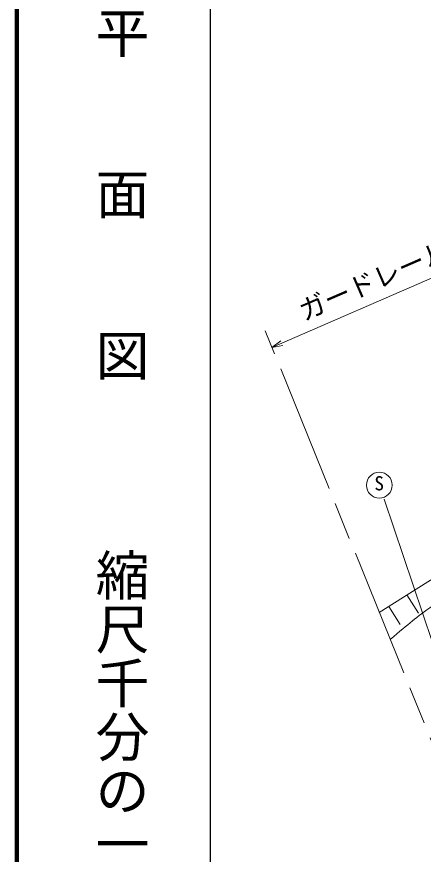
# Model space of a CAD drawing. Units: millimetres, scale not verified. Extents: x 40000 to 680000, y 20000 to 380000.
# Drawn here: x 40000 to 77820, y 262554 to 340435 of the extents above; entities that cross this region are included whole.
import ezdxf
from ezdxf.enums import TextEntityAlignment as Align

# ---------------------------------------------------------------- set-up
doc = ezdxf.new("R2010")
doc.units = ezdxf.units.MM
doc.header["$LTSCALE"] = 1000
doc.linetypes.add('CHAIN', pattern=[18.5, 12, -1.5, 3.5, -1.5])
for name, color, linetype, lineweight in [('M-BGD', 7, 'Continuous', 13), ('M-BMK', 2, 'CHAIN', 13), ('M-STR-HTXT', 7, 'Continuous', 13), ('M-TTL', 2, 'Continuous', 140), ('M-TTL-BAND', 7, 'Continuous', 25)]:
    doc.layers.add(name, color=color, linetype=linetype, lineweight=lineweight)
doc.styles.add('@ＭＳ ゴシック', font='')
doc.styles.add('ＭＳ ゴシック', font='')
doc.styles.get('@ＭＳ ゴシック').set_extended_font_data('@MS Gothic')
doc.styles.get('ＭＳ ゴシック').set_extended_font_data('MS Gothic')

msp = doc.modelspace()

# ---------------------------------------------------------------- linework, layer by layer
at = {"layer": 'M-BGD'}
for p, q in [((81196, 274743), (74175, 295587)), ((76302, 286663), (77368, 284971)), ((74610, 285596), (75677, 283904))]:
    msp.add_line(p, q, dxfattribs=at)
msp.add_lwpolyline([(73732, 285042), (92405, 296818), (100522, 301495), (106822, 304254)], dxfattribs=at)
msp.add_circle((73732, 296873), 1200, dxfattribs=at)
msp.add_open_spline([(74755, 282519), (76550, 284077), (77110, 284523), (78714, 285684), (80897, 287264), (82277, 287919), (84602, 289282), (86733, 290531), (87876, 291334), (90109, 292390), (91413, 293007), (92269, 293075), (93543, 293753), (94717, 294377), (95247, 294936), (96324, 295716), (97742, 296743), (98456, 297431), (99922, 298387), (101409, 299357), (102227, 299952), (103848, 300677), (105520, 301425), (106239, 301593), (108318, 302095)], degree=3, knots=[0, 0, 0, 0, 1, 1, 1, 2, 2, 2, 3, 3, 3, 4, 4, 4, 5, 5, 5, 6, 6, 6, 7, 7, 7, 8, 8, 8, 8], dxfattribs=at)
at = {"layer": 'M-BMK'}
msp.add_line((96860, 227982), (63123, 311216), dxfattribs=at)
at = {"layer": 'M-STR-HTXT'}
for q in [(92337, 322088), (64562, 310309), (64761, 309851)]:
    msp.add_line((63745, 309682), q, dxfattribs=at)
at = {"layer": 'M-TTL'}
msp.add_line((40000, 380000), (40000, 20000), dxfattribs=at)
at = {"layer": 'M-TTL-BAND'}
msp.add_line((58000, 370000), (58000, 20000), dxfattribs=at)

# ---------------------------------------------------------------- texts
at = {"layer": 'M-BGD', "style": 'ＭＳ ゴシック'}
msp.add_text('S', height=1320, dxfattribs=at).set_placement((73268, 297710), align=Align.TOP_LEFT)
at = {"layer": 'M-STR-HTXT', "style": 'ＭＳ ゴシック'}
msp.add_text('ガードレール L=27.0', height=1833, rotation=23.455, dxfattribs=at).set_placement((77842, 316343), align=Align.BOTTOM_CENTER)
at = {"layer": 'M-TTL-BAND', "style": '@ＭＳ ゴシック'}
for s, p in [('平\u3000\u3000面\u3000\u3000図', (49777, 306475)), ('縮尺千分の一', (49777, 261030))]:
    msp.add_text(s, height=3666, rotation=270, dxfattribs=at).set_placement(p, align=Align.MIDDLE_RIGHT)

doc.saveas('drawing.dxf')
